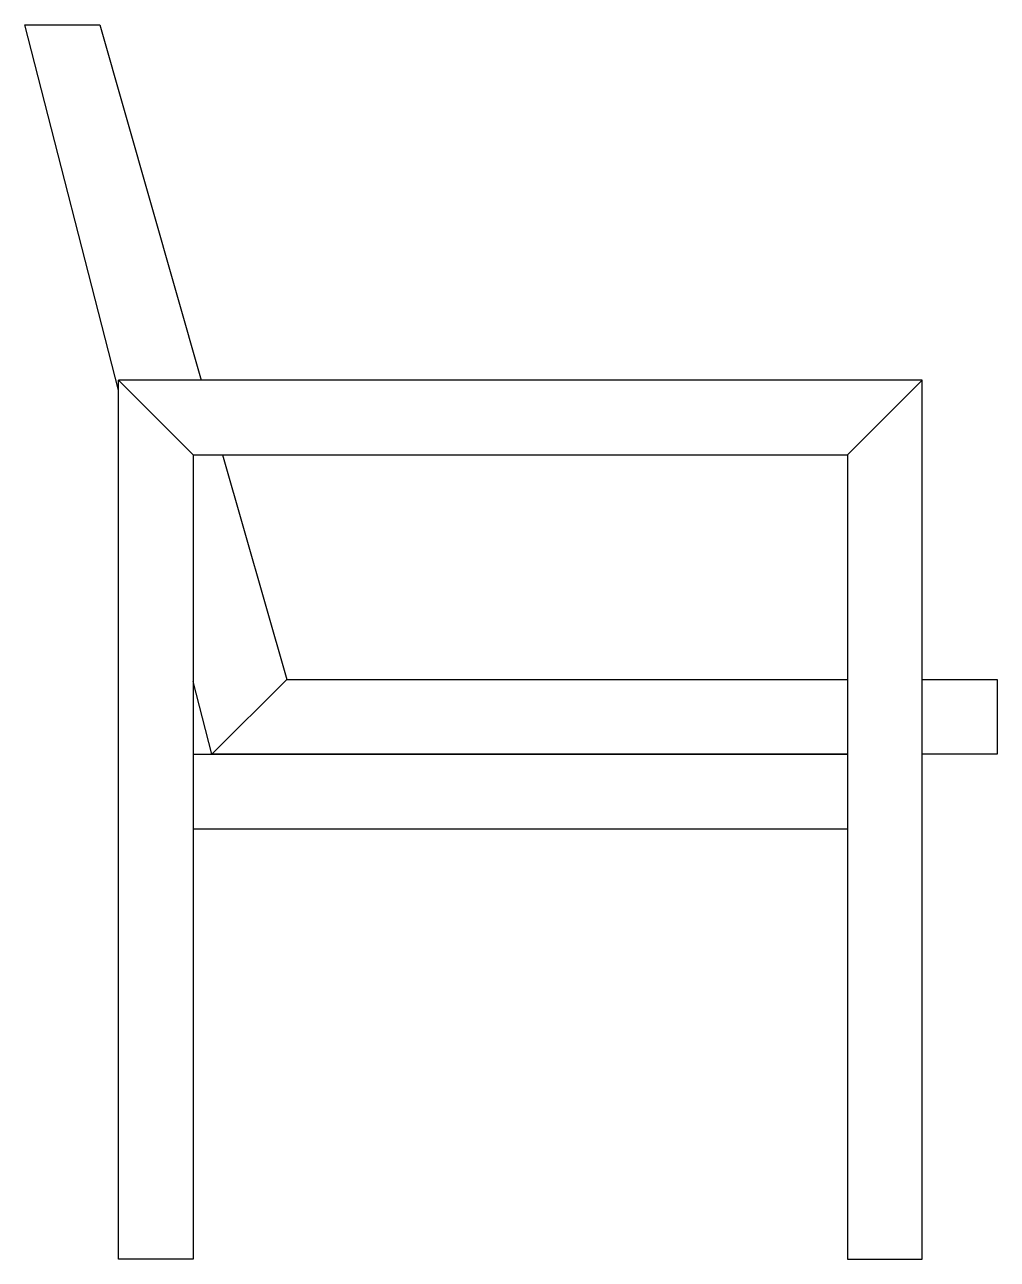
# Model space of a CAD drawing. Extents: x 0 to 0.661, y 0 to 0.838.
import ezdxf

# ---------------------------------------------------------------- set-up
doc = ezdxf.new("R2010")
doc.units = 0
doc.header["$LTSCALE"] = 2
doc.layers.get('0').update_dxf_attribs({"linetype": 'CONTINUOUS'})

msp = doc.modelspace()

# ---------------------------------------------------------------- linework, layer by layer
at = {"color": 0, "linetype": 'BYBLOCK'}
for p, q in [((0, 0.83818), (0.05101, 0.83818)), ((0.06371, 0.58997), (0, 0.83818)), ((0.05101, 0.83818), (0.1198, 0.5969)), ((0.60959, 0.5969), (0.06371, 0.5969)), ((0.06371, 0.5969), (0.11449, 0.54612)), ((0.06371, 0), (0.06371, 0.5969)), ((0.55881, 0.54612), (0.60959, 0.5969)), ((0.60959, 0), (0.60959, 0.5969)), ((0.11449, 0.54612), (0.55881, 0.54612)), ((0.11449, 0.54612), (0.11449, 0)), ((0.13434, 0.54612), (0.17796, 0.39362)), ((0.55881, 0.54612), (0.55881, 0)), ((0.12718, 0.34284), (0.11449, 0.39224)), ((0.12718, 0.34284), (0.17796, 0.39362)), ((0.17796, 0.39362), (0.55881, 0.39362)), ((0.60959, 0.39362), (0.6606, 0.39362)), ((0.6606, 0.39362), (0.6606, 0.34284)), ((0.11449, 0.34284), (0.55881, 0.34284)), ((0.55881, 0.34284), (0.12718, 0.34284)), ((0.6606, 0.34284), (0.60959, 0.34284)), ((0.55881, 0.29206), (0.11449, 0.29206)), ((0.11449, 0), (0.06371, 0)), ((0.55881, 0), (0.60959, 0))]:
    msp.add_line(p, q, dxfattribs=at)

doc.saveas('drawing.dxf')
